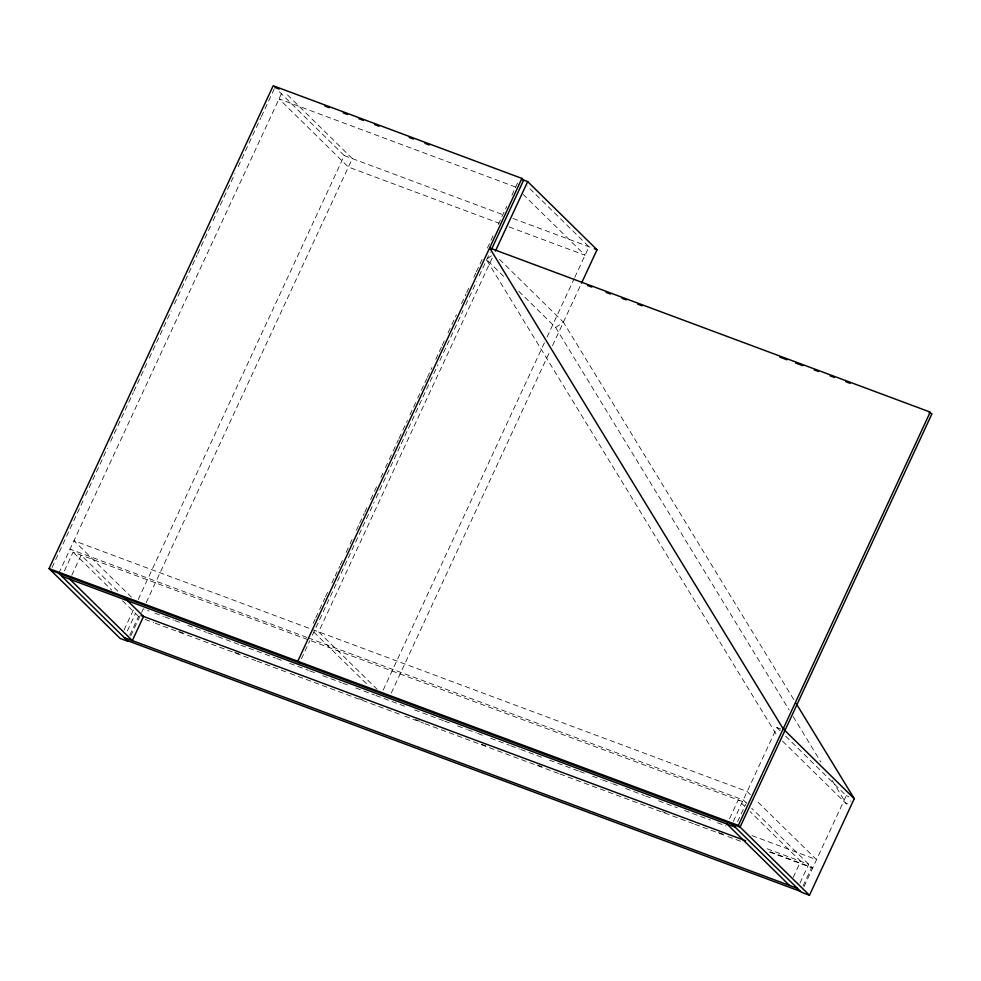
<?xml version="1.0" encoding="UTF-8"?>
<svg xmlns="http://www.w3.org/2000/svg" width="981" height="981" viewBox="0 0 981 981"><rect width="100%" height="100%" fill="white"/><g stroke="black" fill="none" stroke-linecap="round" stroke-linejoin="round"><path stroke-width="0.74" stroke-dasharray="4.91 3.68" d="M52.067 567.521L69.467 530.059M70.105 528.673L82.993 500.923M85.568 495.368L107.456 448.194M110.681 441.254L133.22 392.694M133.87 391.309L146.745 363.559M149.32 358.004L171.221 310.83M174.446 303.902L196.985 255.33M197.622 253.944L210.51 226.194M213.085 220.651L234.986 173.478M238.199 166.537L260.75 117.978M261.387 116.592L274.275 88.842M58.823 573.296L282.393 91.65M64.354 570.905L73.072 552.131L746.296 802.948M71.772 575.246L81.104 555.123L118.775 592.144M124.011 630.121L133.674 609.311M138.174 599.599L344.27 155.599L278.163 90.644M127.395 630.906L135.488 613.468M129.811 635.222L138.529 616.448M130.767 635.896L141.08 613.677M141.632 612.475L143.312 608.858L149.063 610.991M146.218 602.592L352.314 158.603L286.207 93.636M313.197 623.315L315.134 619.146M315.784 617.748L319.009 610.807M319.647 609.409L324.809 598.3M325.459 596.902L328.684 589.961M331.909 583.008L334.484 577.453M335.134 576.068L339.647 566.331M340.297 564.946L343.522 557.993M346.097 552.438L349.322 545.485M349.972 544.099L353.197 537.147M356.422 530.206L358.997 524.639M359.647 523.253L364.159 513.529M364.809 512.131L368.034 505.19M370.61 499.636L373.835 492.683M374.484 491.297L377.71 484.344M380.935 477.391L382.872 473.222M385.447 467.667L388.672 460.714M389.322 459.329L392.547 452.376M393.185 450.99L398.347 439.868M398.997 438.482L402.222 431.542M402.86 430.144L407.385 420.42M409.96 414.865L417.06 399.574M417.698 398.188L426.735 378.727M427.373 377.342L431.898 367.605M435.76 359.267L441.573 346.771M442.21 345.373L445.435 338.433M448.023 332.866L451.248 325.925M451.885 324.527L456.398 314.803M461.56 303.681L466.085 293.957M466.723 292.571L469.948 285.618M473.823 277.28L475.76 273.11M476.398 271.725L482.211 259.217M487.373 248.095L494.461 232.816M498.336 224.477L506.723 206.402M511.886 195.293L518.974 180.001M301.437 658.803L309.812 640.765M312.387 635.222L336.863 582.481M337.501 581.132L374.19 502.076M376.152 497.845L400.628 445.129M401.229 443.817L437.931 364.76M439.917 360.493L463.106 310.536M465.681 304.993L476.631 281.4M479.206 275.845L490.157 252.264M492.18 258.04L318.666 631.862L377.182 689.373M383.203 690.072L544.467 342.651M547.055 337.096L574.143 278.727M574.792 277.341L588.98 246.771L527.202 186.071M391.247 693.064L549.936 351.21M552.511 345.655L580.899 284.502M729.533 818.73L738.252 799.944L744.714 806.296M733.298 821.428L776.878 727.534L780.901 729.03M737.577 821.722L745.67 804.285M793.212 877.382L800.68 861.281L750.097 811.581M800.005 883.059L808.724 864.286L764.224 847.707M803.034 886.039L811.753 867.265L767.252 850.686M803.979 886.738L846.247 795.689L784.469 734.99M487.373 258.567L494.044 254.042M518.777 291.271L555.626 327.47L563.401 322.185L794.512 700.777M782.568 741.145L846.505 803.966L850.956 800.95M515.699 187.064L279.033 98.897L348.39 167.052L498.998 223.153M344.27 155.599L502.922 214.704M512.965 218.444L591.666 247.764M509.041 226.893L585.056 255.219L523.29 194.52M846.247 795.689L848.921 796.682M306.881 637.392L70.031 549.152L111.809 590.206M308.316 637.92L743.267 799.969L746.516 803.157M154.802 613.125L163.41 616.338M164.845 616.877L173.465 620.078M174.9 620.617L182.074 623.291M187.812 625.437L206.476 632.377M207.911 632.917L216.519 636.129M217.966 636.657L239.487 644.689M240.921 645.216L275.379 658.055M276.814 658.582L283.987 661.255M289.738 663.401L308.39 670.354M309.824 670.881L317.01 673.567M322.749 675.701L341.413 682.653M342.847 683.193L350.021 685.866M355.76 688L374.423 694.953M375.858 695.492L407.446 707.252M414.62 709.925L443.326 720.618M444.761 721.158L451.934 723.831M457.686 725.965L466.294 729.177M467.729 729.717L476.337 732.917M477.784 733.457L484.957 736.13M490.696 738.276L509.36 745.217M510.794 745.756L519.403 748.969M520.837 749.496L542.37 757.528M549.556 760.201L578.263 770.894M579.697 771.422L586.871 774.107M592.61 776.241L601.23 779.454M602.665 779.981L611.273 783.194M612.708 783.733L619.894 786.406M625.633 788.54L644.296 795.493M645.731 796.032L652.905 798.706M658.643 800.839L677.307 807.792M684.48 810.465L710.318 820.091M717.503 822.765L726.112 825.977M751.949 835.604L816.548 859.663L755.861 800.03M178.714 631.421L183.03 633.027M234.704 652.279L239.008 653.886M359.586 698.803L362.455 699.882M415.576 719.662L421.315 721.808M481.597 744.26L485.902 745.867M537.588 765.119L541.892 766.725M662.469 811.643L665.339 812.722M718.448 832.501L724.199 834.647M145.139 619.44L153.747 622.653M155.182 623.18L255.661 660.618M257.096 661.157L288.684 672.917M290.118 673.457L399.206 714.094M404.957 716.24L423.62 723.193M425.055 723.72L558.545 773.457M559.979 773.997L693.481 823.733M694.916 824.261L726.492 836.033M727.927 836.56L742.286 841.906M769.558 852.072L812.624 868.111L751.679 808.234M499.464 259.364L563.401 322.185M503.609 276.36L486.269 259.315L777.148 735.811M776.878 727.534L780.128 730.735M750.44 794.708L747.179 791.52L73.955 540.703L131.393 597.135M313.871 632.071L366.98 684.248M122.576 600.777L139.388 617.307M555.626 327.47L789.129 709.974M793.114 716.498L820.999 762.188M832.158 780.471L846.505 803.966"/><path stroke-width="1.47" d="M58.823 573.296L128.192 641.439L120.148 638.447L49.05 568.588L273.184 85.739L521.904 178.407L523.646 180.112L491.444 249.493M521.904 178.407L297.783 661.255L299.512 662.96M495.405 251.099L527.668 181.608L522.297 179.609M581.537 283.117L597.024 249.763L527.668 181.608M809.46 895.261L738.362 825.401L930.221 412.094L489.629 247.948L783.194 728.834L854.279 798.681L809.46 895.261L801.416 892.256L732.059 824.101M274.913 87.444L279.205 89.05M324.944 106.083L329.236 107.689M343.203 112.889L347.507 114.495M358.972 118.762L363.277 120.369M374.754 124.648L379.058 126.242M409.175 137.475L413.479 139.069M424.957 143.349L429.261 144.955M594.339 248.769L597.024 249.763M587.521 285.471L591.825 287.077M606.172 292.424L610.476 294.03M621.966 298.31L626.27 299.904M637.748 304.184L642.052 305.79M779.821 357.121L787.007 359.794M795.616 362.995L802.789 365.668M814.267 369.947L818.571 371.554M830.061 375.833L834.365 377.44M845.843 381.707L850.147 383.313M929.081 412.719L931.95 413.786L740.103 827.106L50.779 570.292M49.05 568.588L738.362 825.401M61.864 576.276L735.088 827.093M141.239 615.602L745.56 840.754M124.28 637.613L797.516 888.43M127.322 640.593L800.545 891.41M727.044 824.089L789.472 885.426M125.237 598.484L143.533 616.46L132.325 640.605L69.909 579.268M796.106 703.389L854.279 798.681M783.328 727.914L784.923 730.538"/></g></svg>
